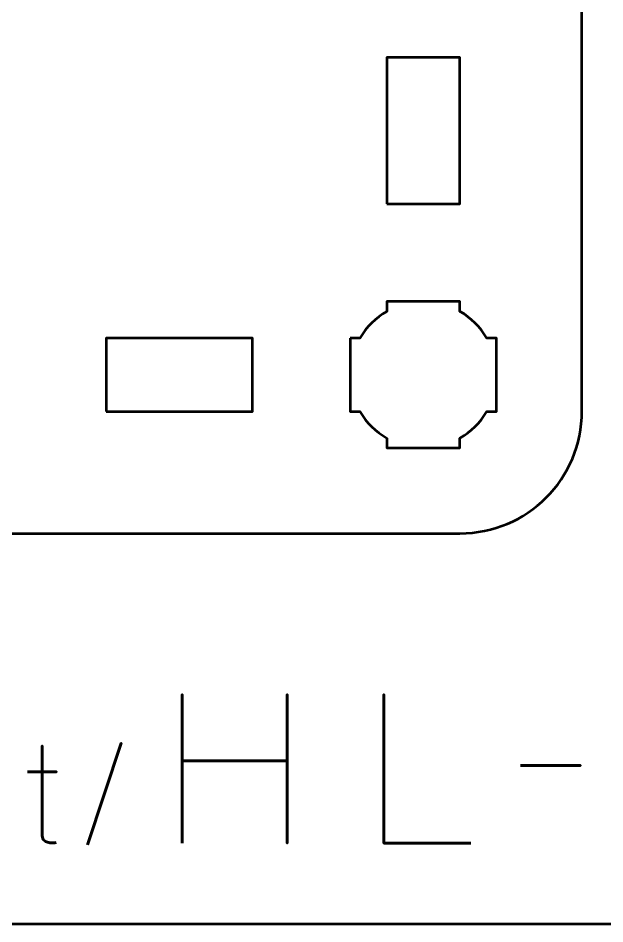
# Model space of a CAD drawing. Header units: centimetres. Extents: x -21 to 0, y -29.7 to 0.
# Drawn here: x -8.261 to -5.856, y -29.7 to -25.989 of the extents above; entities that cross this region are included whole.
import ezdxf

# ---------------------------------------------------------------- set-up
doc = ezdxf.new("R2010")
doc.units = ezdxf.units.CM
doc.header["$MEASUREMENT"] = 0
doc.layers.add('Layer 1', color=7, linetype='Continuous')

msp = doc.modelspace()

# ---------------------------------------------------------------- linework, layer by layer
at = {"layer": 'Layer 1', "lineweight": 53}
for points in [[(-6.75, -26.75), (-6.45, -26.75), (-6.45, -26.15), (-6.75, -26.15), (-6.75, -26.75)], [(-7.9, -27.6), (-7.3, -27.6), (-7.3, -27.3), (-7.9, -27.3), (-7.9, -27.6)]]:
    msp.add_lwpolyline(points, close=True, dxfattribs=at)
at = {"layer": 'Layer 1', "color": 1, "lineweight": 53}
msp.add_open_spline([(-21.00003, -29.19995), (-21.00003, -29.19995), (-21.00003, -5.29992), (-21.00003, -5.29992), (-21.00003, -5.29992), (-21.00003, -5.21709), (-20.93286, -5.14992), (-20.85003, -5.14992), (-20.85003, -5.14992), (-20.7672, -5.14992), (-20.70003, -5.08275), (-20.70003, -4.99992), (-20.70003, -4.99992), (-20.70003, -4.91709), (-20.7672, -4.84992), (-20.85003, -4.84992), (-20.85003, -4.84992), (-20.93286, -4.84992), (-21.00003, -4.78275), (-21.00003, -4.69992), (-21.00003, -4.69992), (-21.00003, -4.61709), (-20.93286, -4.54992), (-20.85003, -4.54992), (-20.85003, -4.54992), (-20.7672, -4.54992), (-20.70003, -4.48275), (-20.70003, -4.39992), (-20.70003, -4.39992), (-20.70003, -4.31709), (-20.7672, -4.24992), (-20.85003, -4.24992), (-20.85003, -4.24992), (-20.93286, -4.24992), (-21.00003, -4.18275), (-21.00003, -4.09992), (-21.00003, -4.09992), (-21.00003, -4.01709), (-20.93286, -3.94992), (-20.85003, -3.94992), (-20.85003, -3.94992), (-20.7672, -3.94992), (-20.70003, -3.88275), (-20.70003, -3.79992), (-20.70003, -3.79992), (-20.70003, -3.71709), (-20.7672, -3.64992), (-20.85003, -3.64992), (-20.85003, -3.64992), (-20.93286, -3.64992), (-21.00003, -3.58275), (-21.00003, -3.49992), (-21.00003, -3.49992), (-21.00003, -3.41709), (-20.93286, -3.34992), (-20.85003, -3.34992), (-20.85003, -3.34992), (-20.7672, -3.34992), (-20.70003, -3.28275), (-20.70003, -3.19992), (-20.70003, -3.19992), (-20.70003, -3.11709), (-20.7672, -3.04992), (-20.85003, -3.04992), (-20.85003, -3.04992), (-20.93286, -3.04992), (-21.00003, -2.98275), (-21.00003, -2.89992), (-21.00003, -2.89992), (-21.00003, -2.81709), (-20.93286, -2.74992), (-20.85003, -2.74992), (-20.85003, -2.74992), (-20.7672, -2.74992), (-20.70003, -2.68275), (-20.70003, -2.59992), (-20.70003, -2.59992), (-20.70003, -2.51709), (-20.7672, -2.44992), (-20.85003, -2.44992), (-20.85003, -2.44992), (-20.93286, -2.44992), (-21.00003, -2.38275), (-21.00003, -2.29992), (-21.00003, -2.29992), (-21.00003, -2.21709), (-20.93286, -2.14992), (-20.85003, -2.14992), (-20.85003, -2.14992), (-20.7672, -2.14992), (-20.70003, -2.08275), (-20.70003, -1.99992), (-20.70003, -1.99992), (-20.70003, -1.91709), (-20.7672, -1.84992), (-20.85003, -1.84992), (-20.85003, -1.84992), (-20.93286, -1.84992), (-21.00003, -1.78275), (-21.00003, -1.69992), (-21.00003, -1.69992), (-21.00003, -1.61709), (-20.93286, -1.54992), (-20.85003, -1.54992), (-20.85003, -1.54992), (-20.7672, -1.54992), (-20.70003, -1.48275), (-20.70003, -1.39992), (-20.70003, -1.39992), (-20.70003, -1.31709), (-20.7672, -1.24992), (-20.85003, -1.24992), (-20.85003, -1.24992), (-20.93286, -1.24992), (-21.00003, -1.18275), (-21.00003, -1.09992), (-21.00003, -1.09992), (-21.00003, -1.09992), (-21.00003, -0.49992), (-21.00003, -0.49992), (-21.00003, -0.49992), (-21.00003, -0.22295), (-20.77694, 0.00004), (-20.49994, 0.00004), (-20.49994, 0.00004), (-20.49994, 0.00004), (-0.50008, 0.00004), (-0.50008, 0.00004), (-0.50008, 0.00004), (-0.22294, 0.00004), (0.00002, -0.22295), (0.00002, -0.49992), (0.00002, -0.49992), (0.00002, -0.49992), (0.00002, -29.19995), (0.00002, -29.19995), (0.00002, -29.19995), (0.00002, -29.47695), (-0.22294, -29.70004), (-0.50008, -29.70004), (-0.50008, -29.70004), (-0.50008, -29.70004), (-20.49994, -29.70004), (-20.49994, -29.70004), (-20.49994, -29.70004), (-20.77694, -29.70004), (-21.00003, -29.47695), (-21.00003, -29.19995)], degree=3, knots=[0, 0, 0, 0, 0.027027, 0.027027, 0.027027, 0.027027, 0.0540541, 0.0540541, 0.0540541, 0.0540541, 0.0810811, 0.0810811, 0.0810811, 0.0810811, 0.1081081, 0.1081081, 0.1081081, 0.1081081, 0.1351351, 0.1351351, 0.1351351, 0.1351351, 0.1621622, 0.1621622, 0.1621622, 0.1621622, 0.1891892, 0.1891892, 0.1891892, 0.1891892, 0.2162162, 0.2162162, 0.2162162, 0.2162162, 0.2432432, 0.2432432, 0.2432432, 0.2432432, 0.2702703, 0.2702703, 0.2702703, 0.2702703, 0.2972973, 0.2972973, 0.2972973, 0.2972973, 0.3243243, 0.3243243, 0.3243243, 0.3243243, 0.3513514, 0.3513514, 0.3513514, 0.3513514, 0.3783784, 0.3783784, 0.3783784, 0.3783784, 0.4054054, 0.4054054, 0.4054054, 0.4054054, 0.4324324, 0.4324324, 0.4324324, 0.4324324, 0.4594595, 0.4594595, 0.4594595, 0.4594595, 0.4864865, 0.4864865, 0.4864865, 0.4864865, 0.5135135, 0.5135135, 0.5135135, 0.5135135, 0.5405405, 0.5405405, 0.5405405, 0.5405405, 0.5675676, 0.5675676, 0.5675676, 0.5675676, 0.5945946, 0.5945946, 0.5945946, 0.5945946, 0.6216216, 0.6216216, 0.6216216, 0.6216216, 0.6486486, 0.6486486, 0.6486486, 0.6486486, 0.6756757, 0.6756757, 0.6756757, 0.6756757, 0.7027027, 0.7027027, 0.7027027, 0.7027027, 0.7297297, 0.7297297, 0.7297297, 0.7297297, 0.7567568, 0.7567568, 0.7567568, 0.7567568, 0.7837838, 0.7837838, 0.7837838, 0.7837838, 0.8108108, 0.8108108, 0.8108108, 0.8108108, 0.8378378, 0.8378378, 0.8378378, 0.8378378, 0.8648649, 0.8648649, 0.8648649, 0.8648649, 0.8918919, 0.8918919, 0.8918919, 0.8918919, 0.9189189, 0.9189189, 0.9189189, 0.9189189, 0.9459459, 0.9459459, 0.9459459, 0.9459459, 0.972973, 0.972973, 0.972973, 0.972973, 1, 1, 1, 1], dxfattribs=at)
at = {"layer": 'Layer 1', "color": 3, "lineweight": 53}
msp.add_open_spline([(-11.25, -27.6), (-11.25, -27.6), (-11.25, -23.3), (-11.25, -23.3), (-11.25, -23.3), (-11.25, -23.02391), (-11.02609, -22.8), (-10.75, -22.8), (-10.75, -22.8), (-10.75, -22.8), (-6.45, -22.8), (-6.45, -22.8), (-6.45, -22.8), (-6.17391, -22.8), (-5.95, -23.02391), (-5.95, -23.3), (-5.95, -23.3), (-5.95, -23.3), (-5.95, -27.6), (-5.95, -27.6), (-5.95, -27.6), (-5.95, -27.87609), (-6.17391, -28.1), (-6.45, -28.1), (-6.45, -28.1), (-6.45, -28.1), (-10.75, -28.1), (-10.75, -28.1), (-10.75, -28.1), (-11.02609, -28.1), (-11.25, -27.87609), (-11.25, -27.6)], degree=3, knots=[0, 0, 0, 0, 0.125, 0.125, 0.125, 0.125, 0.25, 0.25, 0.25, 0.25, 0.375, 0.375, 0.375, 0.375, 0.5, 0.5, 0.5, 0.5, 0.625, 0.625, 0.625, 0.625, 0.75, 0.75, 0.75, 0.75, 0.875, 0.875, 0.875, 0.875, 1, 1, 1, 1], dxfattribs=at)
at = {"layer": 'Layer 1', "lineweight": 53}
msp.add_open_spline([(-6.9, -27.3), (-6.9, -27.3), (-6.85985, -27.3), (-6.85985, -27.3), (-6.85985, -27.3), (-6.8335, -27.25447), (-6.79553, -27.2165), (-6.75, -27.19015), (-6.75, -27.19015), (-6.75, -27.19015), (-6.75, -27.15), (-6.75, -27.15), (-6.75, -27.15), (-6.75, -27.15), (-6.6, -27.15), (-6.6, -27.15), (-6.6, -27.15), (-6.6, -27.15), (-6.45, -27.15), (-6.45, -27.15), (-6.45, -27.15), (-6.45, -27.15), (-6.45, -27.19015), (-6.45, -27.19015), (-6.45, -27.19015), (-6.40447, -27.2165), (-6.3665, -27.25447), (-6.34015, -27.3), (-6.34015, -27.3), (-6.34015, -27.3), (-6.3, -27.3), (-6.3, -27.3), (-6.3, -27.3), (-6.3, -27.3), (-6.3, -27.45), (-6.3, -27.45), (-6.3, -27.45), (-6.3, -27.45), (-6.3, -27.6), (-6.3, -27.6), (-6.3, -27.6), (-6.3, -27.6), (-6.34015, -27.6), (-6.34015, -27.6), (-6.34015, -27.6), (-6.3665, -27.64553), (-6.40447, -27.6835), (-6.45, -27.70985), (-6.45, -27.70985), (-6.45, -27.70985), (-6.45, -27.75), (-6.45, -27.75), (-6.45, -27.75), (-6.45, -27.75), (-6.6, -27.75), (-6.6, -27.75), (-6.6, -27.75), (-6.6, -27.75), (-6.75, -27.75), (-6.75, -27.75), (-6.75, -27.75), (-6.75, -27.75), (-6.75, -27.70985), (-6.75, -27.70985), (-6.75, -27.70985), (-6.79553, -27.6835), (-6.8335, -27.64553), (-6.85985, -27.6), (-6.85985, -27.6), (-6.85985, -27.6), (-6.9, -27.6), (-6.9, -27.6), (-6.9, -27.6), (-6.9, -27.6), (-6.9, -27.45), (-6.9, -27.45), (-6.9, -27.45), (-6.9, -27.45), (-6.9, -27.3), (-6.9, -27.3)], degree=3, knots=[0, 0, 0, 0, 0.05, 0.05, 0.05, 0.05, 0.1, 0.1, 0.1, 0.1, 0.15, 0.15, 0.15, 0.15, 0.2, 0.2, 0.2, 0.2, 0.25, 0.25, 0.25, 0.25, 0.3, 0.3, 0.3, 0.3, 0.35, 0.35, 0.35, 0.35, 0.4, 0.4, 0.4, 0.4, 0.45, 0.45, 0.45, 0.45, 0.5, 0.5, 0.5, 0.5, 0.55, 0.55, 0.55, 0.55, 0.6, 0.6, 0.6, 0.6, 0.65, 0.65, 0.65, 0.65, 0.7, 0.7, 0.7, 0.7, 0.75, 0.75, 0.75, 0.75, 0.8, 0.8, 0.8, 0.8, 0.85, 0.85, 0.85, 0.85, 0.9, 0.9, 0.9, 0.9, 0.95, 0.95, 0.95, 0.95, 1, 1, 1, 1], dxfattribs=at)
at = {"layer": 'Layer 1', "color": 5, "lineweight": 53}
for points, knots in [([(-7.58883, -29.36992), (-7.58883, -29.36992), (-7.58883, -29.0321), (-7.58883, -29.0321), (-7.58883, -29.0321), (-7.58883, -29.0321), (-7.15787, -29.0321), (-7.15787, -29.0321), (-7.15787, -29.0321), (-7.15787, -29.0321), (-7.15787, -29.36992), (-7.15787, -29.36992), (-7.15787, -29.36992), (-7.15787, -29.36992), (-7.15787, -28.76032), (-7.15787, -28.76032), (-7.15787, -28.76032), (-7.15787, -28.76032), (-7.15787, -29.0321), (-7.15787, -29.0321), (-7.15787, -29.0321), (-7.15787, -29.0321), (-7.58883, -29.0321), (-7.58883, -29.0321), (-7.58883, -29.0321), (-7.58883, -29.0321), (-7.58883, -28.76032), (-7.58883, -28.76032), (-7.58883, -28.76032), (-7.58883, -28.76032), (-7.58883, -29.36992), (-7.58883, -29.36992)], [0, 0, 0, 0, 0.125, 0.125, 0.125, 0.125, 0.25, 0.25, 0.25, 0.25, 0.375, 0.375, 0.375, 0.375, 0.5, 0.5, 0.5, 0.5, 0.625, 0.625, 0.625, 0.625, 0.75, 0.75, 0.75, 0.75, 0.875, 0.875, 0.875, 0.875, 1, 1, 1, 1]), ([(-6.40603, -29.36992), (-6.40603, -29.36992), (-6.76248, -29.36992), (-6.76248, -29.36992), (-6.76248, -29.36992), (-6.76248, -29.36992), (-6.76248, -28.75947), (-6.76248, -28.75947), (-6.76248, -28.75947), (-6.76248, -28.75947), (-6.76248, -29.36992), (-6.76248, -29.36992), (-6.76248, -29.36992), (-6.76248, -29.36992), (-6.40603, -29.36992), (-6.40603, -29.36992)], [0, 0, 0, 0, 0.25, 0.25, 0.25, 0.25, 0.5, 0.5, 0.5, 0.5, 0.75, 0.75, 0.75, 0.75, 1, 1, 1, 1]), ([(-8.1053, -29.3671), (-8.11226, -29.36766), (-8.11922, -29.36785), (-8.126, -29.36766), (-8.126, -29.36766), (-8.13277, -29.36747), (-8.13889, -29.36644), (-8.14444, -29.36437), (-8.14444, -29.36437), (-8.14999, -29.36239), (-8.15441, -29.35882), (-8.15779, -29.35374), (-8.15779, -29.35374), (-8.16109, -29.34866), (-8.16278, -29.34142), (-8.16287, -29.3321), (-8.16287, -29.3321), (-8.16287, -29.32768), (-8.16287, -29.32016), (-8.16287, -29.30962), (-8.16287, -29.30962), (-8.16287, -29.29899), (-8.16287, -29.28619), (-8.16287, -29.27105), (-8.16287, -29.27105), (-8.16287, -29.2559), (-8.16287, -29.23935), (-8.16287, -29.22138), (-8.16287, -29.22138), (-8.16287, -29.20341), (-8.16287, -29.18488), (-8.16287, -29.16569), (-8.16287, -29.16569), (-8.16287, -29.1465), (-8.16287, -29.12759), (-8.16287, -29.10887), (-8.16287, -29.10887), (-8.16287, -29.09015), (-8.16287, -29.07255), (-8.16287, -29.056), (-8.16287, -29.056), (-8.16287, -29.03944), (-8.16287, -29.02476), (-8.16287, -29.01207), (-8.16287, -29.01207), (-8.16287, -28.99927), (-8.16287, -28.9893), (-8.16287, -28.98196), (-8.16287, -28.98196), (-8.16287, -28.97472), (-8.16287, -28.97095), (-8.16287, -28.97086), (-8.16287, -28.97086), (-8.16287, -28.97095), (-8.16287, -28.97472), (-8.16287, -28.98196), (-8.16287, -28.98196), (-8.16287, -28.9893), (-8.16287, -28.99927), (-8.16287, -29.01207), (-8.16287, -29.01207), (-8.16287, -29.02476), (-8.16287, -29.03944), (-8.16287, -29.056), (-8.16287, -29.056), (-8.16287, -29.07255), (-8.16287, -29.09015), (-8.16287, -29.10887), (-8.16287, -29.10887), (-8.16287, -29.12759), (-8.16287, -29.1465), (-8.16287, -29.16569), (-8.16287, -29.16569), (-8.16287, -29.18488), (-8.16287, -29.20341), (-8.16287, -29.22138), (-8.16287, -29.22138), (-8.16287, -29.23935), (-8.16287, -29.2559), (-8.16287, -29.27105), (-8.16287, -29.27105), (-8.16287, -29.28619), (-8.16287, -29.29899), (-8.16287, -29.30962), (-8.16287, -29.30962), (-8.16287, -29.32016), (-8.16287, -29.32768), (-8.16287, -29.3321), (-8.16287, -29.3321), (-8.16278, -29.34142), (-8.16109, -29.34866), (-8.15779, -29.35374), (-8.15779, -29.35374), (-8.15441, -29.35882), (-8.14999, -29.36239), (-8.14444, -29.36437), (-8.14444, -29.36437), (-8.13889, -29.36644), (-8.13277, -29.36747), (-8.126, -29.36766), (-8.126, -29.36766), (-8.11922, -29.36785), (-8.11226, -29.36766), (-8.1053, -29.3671)], [0, 0, 0, 0, 0.0384615, 0.0384615, 0.0384615, 0.0384615, 0.0769231, 0.0769231, 0.0769231, 0.0769231, 0.1153846, 0.1153846, 0.1153846, 0.1153846, 0.1538462, 0.1538462, 0.1538462, 0.1538462, 0.1923077, 0.1923077, 0.1923077, 0.1923077, 0.2307692, 0.2307692, 0.2307692, 0.2307692, 0.2692308, 0.2692308, 0.2692308, 0.2692308, 0.3076923, 0.3076923, 0.3076923, 0.3076923, 0.3461538, 0.3461538, 0.3461538, 0.3461538, 0.3846154, 0.3846154, 0.3846154, 0.3846154, 0.4230769, 0.4230769, 0.4230769, 0.4230769, 0.4615385, 0.4615385, 0.4615385, 0.4615385, 0.5, 0.5, 0.5, 0.5, 0.5384615, 0.5384615, 0.5384615, 0.5384615, 0.5769231, 0.5769231, 0.5769231, 0.5769231, 0.6153846, 0.6153846, 0.6153846, 0.6153846, 0.6538462, 0.6538462, 0.6538462, 0.6538462, 0.6923077, 0.6923077, 0.6923077, 0.6923077, 0.7307692, 0.7307692, 0.7307692, 0.7307692, 0.7692308, 0.7692308, 0.7692308, 0.7692308, 0.8076923, 0.8076923, 0.8076923, 0.8076923, 0.8461538, 0.8461538, 0.8461538, 0.8461538, 0.8846154, 0.8846154, 0.8846154, 0.8846154, 0.9230769, 0.9230769, 0.9230769, 0.9230769, 0.9615385, 0.9615385, 0.9615385, 0.9615385, 1, 1, 1, 1]), ([(-7.97717, -29.37556), (-7.97717, -29.37556), (-7.83888, -28.95901), (-7.83888, -28.95901), (-7.83888, -28.95901), (-7.83888, -28.95901), (-7.97717, -29.37556), (-7.97717, -29.37556)], [0, 0, 0, 0, 0.5, 0.5, 0.5, 0.5, 1, 1, 1, 1]), ([(-6.20198, -29.05073), (-6.20198, -29.05073), (-5.9556, -29.05073), (-5.9556, -29.05073), (-5.9556, -29.05073), (-5.9556, -29.05073), (-6.20198, -29.05073), (-6.20198, -29.05073)], [0, 0, 0, 0, 0.5, 0.5, 0.5, 0.5, 1, 1, 1, 1]), ([(-8.22214, -29.07754), (-8.22214, -29.07754), (-8.10417, -29.07754), (-8.10417, -29.07754), (-8.10417, -29.07754), (-8.10417, -29.07754), (-8.22214, -29.07754), (-8.22214, -29.07754)], [0, 0, 0, 0, 0.5, 0.5, 0.5, 0.5, 1, 1, 1, 1])]:
    msp.add_open_spline(points, degree=3, knots=knots, dxfattribs=at)

doc.saveas('drawing.dxf')
